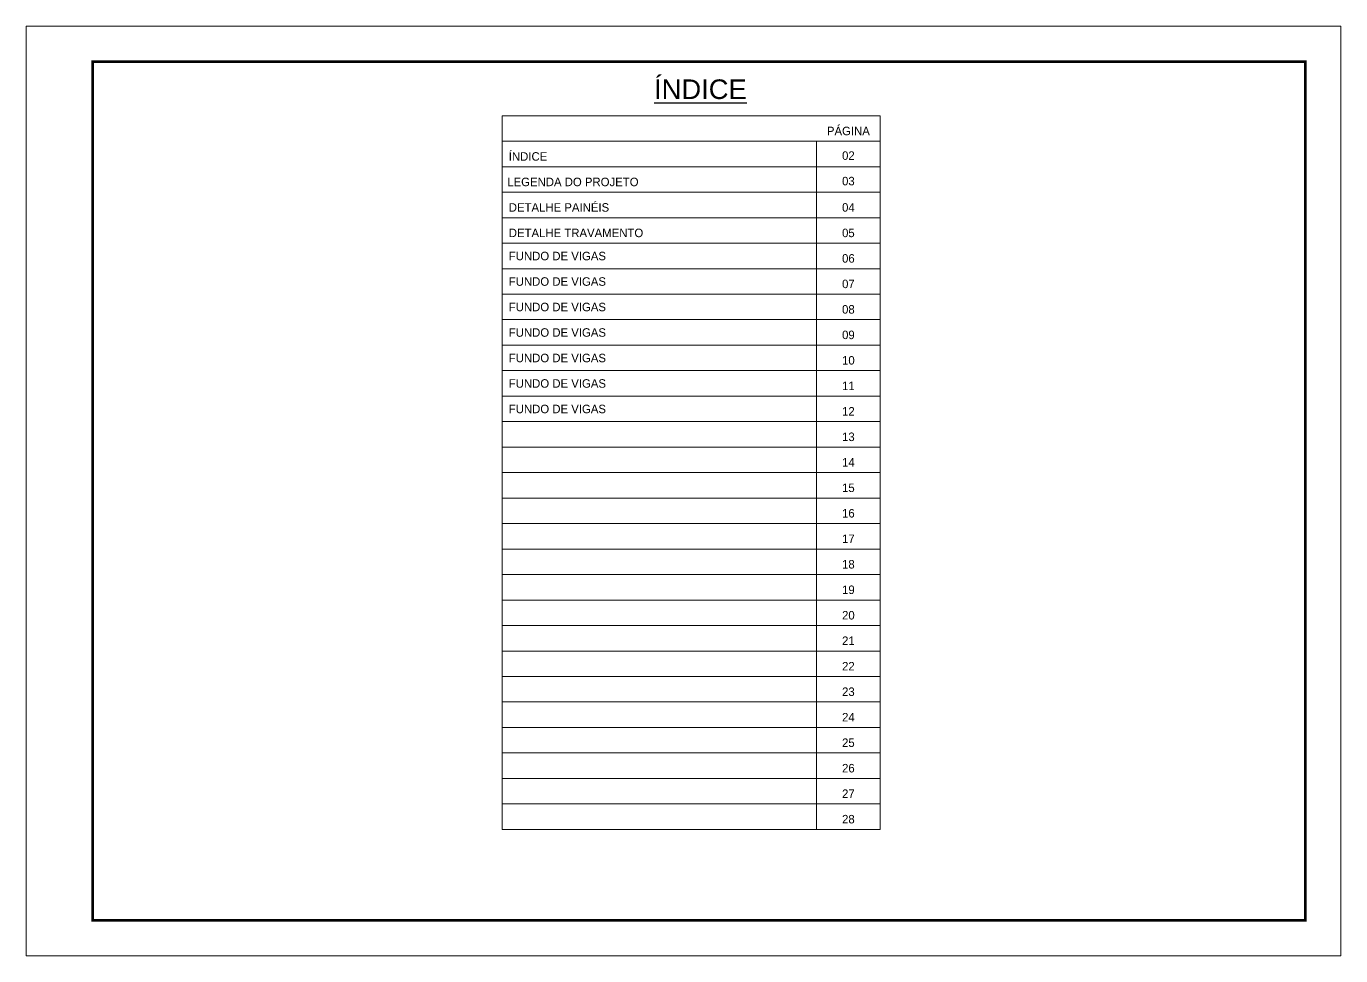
# Model space of a CAD drawing. Extents: x 3245 to 12416, y 917 to 10295.
# Drawn here: x 4830 to 6315, y 8957 to 10007 of the extents above; entities that cross this region are included whole.
import ezdxf
from ezdxf.enums import TextEntityAlignment as Align

# ---------------------------------------------------------------- set-up
doc = ezdxf.new("R2010")
doc.units = 0
doc.layers.add('CARIMBO', color=255, linetype='Continuous', lineweight=9)
doc.layers.add('Folhas', color=255, linetype='Continuous', lineweight=9)
doc.styles.add('ARIAL', font='arial.ttf')
doc.styles.add('Tecnologia', font='')
doc.styles.get('Tecnologia').set_extended_font_data('Forgotten Futurist')

msp = doc.modelspace()

# ---------------------------------------------------------------- linework, layer by layer
at = {"layer": 'CARIMBO'}
for p, q in [((5367.94, 9906.23), (5795.02, 9906.23)), ((5367.94, 9906.23), (5795.02, 9906.23)), ((5367.94, 9906.23), (5367.94, 9099.94)), ((5795.02, 9906.23), (5795.02, 9099.94)), ((5367.94, 9877.44), (5795.02, 9877.44)), ((5367.94, 9877.44), (5795.02, 9877.44)), ((5367.94, 9877.44), (5795.02, 9877.44)), ((5723.2, 9877.44), (5723.2, 9099.94)), ((5367.94, 9848.64), (5795.02, 9848.64)), ((5367.94, 9819.84), (5795.02, 9819.84)), ((5367.94, 9791.05), (5795.02, 9791.05)), ((5367.94, 9762.25), (5795.02, 9762.25)), ((5367.94, 9733.45), (5795.02, 9733.45)), ((5367.94, 9704.66), (5795.02, 9704.66)), ((5367.94, 9675.86), (5795.02, 9675.86)), ((5367.94, 9647.07), (5795.02, 9647.07)), ((5367.94, 9618.27), (5795.02, 9618.27)), ((5367.94, 9589.47), (5795.02, 9589.47)), ((5367.94, 9560.68), (5795.02, 9560.68)), ((5367.94, 9531.88), (5795.02, 9531.88)), ((5367.94, 9503.08), (5795.02, 9503.08)), ((5367.94, 9474.29), (5795.02, 9474.29)), ((5367.94, 9445.49), (5795.02, 9445.49)), ((5367.94, 9416.7), (5795.02, 9416.7)), ((5367.94, 9387.9), (5795.02, 9387.9)), ((5367.94, 9359.1), (5795.02, 9359.1)), ((5367.94, 9330.31), (5795.02, 9330.31)), ((5367.94, 9301.51), (5795.02, 9301.51)), ((5367.94, 9272.71), (5795.02, 9272.71)), ((5367.94, 9243.92), (5795.02, 9243.92)), ((5367.94, 9215.12), (5795.02, 9215.12)), ((5367.94, 9186.33), (5795.02, 9186.33)), ((5367.94, 9157.53), (5795.02, 9157.53)), ((5367.94, 9128.73), (5795.02, 9128.73)), ((5367.94, 9099.94), (5795.02, 9099.94))]:
    msp.add_line(p, q, dxfattribs=at)
at = {"layer": 'Folhas'}
msp.add_lwpolyline([(4830.34, 8957.28), (6315.34, 8957.28), (6315.34, 10007.28), (4830.34, 10007.28)], close=True, dxfattribs=at)
at = {"layer": 'Folhas', "color": 30, "const_width": 3}
msp.add_lwpolyline([(4905.34, 8997.28), (6275.34, 8997.28), (6275.34, 9967.28), (4905.34, 9967.28)], close=True, dxfattribs=at)

# ---------------------------------------------------------------- texts
at = {"color": 0, "linetype": 'Continuous', "ltscale": 5, "style": 'ARIAL'}
msp.add_text('%%UÍNDICE', height=22.118, dxfattribs=at).set_placement((5591.93, 9925.13), align=Align.CENTER)
at = {"layer": 'CARIMBO', "style": 'Tecnologia'}
for s, p in [('PÁGINA', (5759.11, 9884.24)), ('02', (5759.11, 9856.41)), ('03', (5759.11, 9827.62)), ('04', (5759.11, 9797.85)), ('05', (5759.11, 9769.06)), ('06', (5759.11, 9740.26)), ('07', (5759.11, 9711.47)), ('08', (5759.11, 9682.67)), ('09', (5759.11, 9653.87)), ('10', (5759.11, 9625.08)), ('11', (5759.11, 9596.28)), ('12', (5759.11, 9567.48)), ('13', (5759.11, 9538.69)), ('14', (5759.11, 9509.89)), ('15', (5759.11, 9481.1)), ('16', (5759.11, 9452.3)), ('17', (5759.11, 9423.5)), ('18', (5759.11, 9394.71)), ('19', (5759.11, 9365.91)), ('20', (5759.11, 9337.11)), ('21', (5759.11, 9308.32)), ('22', (5759.11, 9279.52)), ('23', (5759.11, 9250.73)), ('24', (5759.11, 9221.93)), ('25', (5759.11, 9193.13)), ('26', (5759.11, 9164.34)), ('27', (5759.11, 9135.54)), ('28', (5759.11, 9106.74))]:
    msp.add_text(s, height=9.599, dxfattribs=at).set_placement(p, align=Align.CENTER)
for s, height, p in [('ÍNDICE', 9.599, (5375.44, 9855.45)), ('LEGENDA DO PROJETO', 9.5987, (5373.73, 9826.65)), ('DETALHE PAINÉIS', 9.5987, (5375.44, 9797.85)), ('DETALHE TRAVAMENTO', 9.5987, (5375.44, 9769.06)), ('FUNDO DE VIGAS', 9.5987, (5375.44, 9742.94)), ('FUNDO DE VIGAS', 9.5987, (5375.44, 9714.14)), ('FUNDO DE VIGAS', 9.5987, (5375.44, 9685.35)), ('FUNDO DE VIGAS', 9.5987, (5375.44, 9656.55)), ('FUNDO DE VIGAS', 9.5987, (5375.44, 9627.75)), ('FUNDO DE VIGAS', 9.5987, (5375.44, 9598.96)), ('FUNDO DE VIGAS', 9.5987, (5375.44, 9570.16))]:
    msp.add_text(s, height=height, dxfattribs=at).set_placement(p)

doc.saveas('drawing.dxf')
